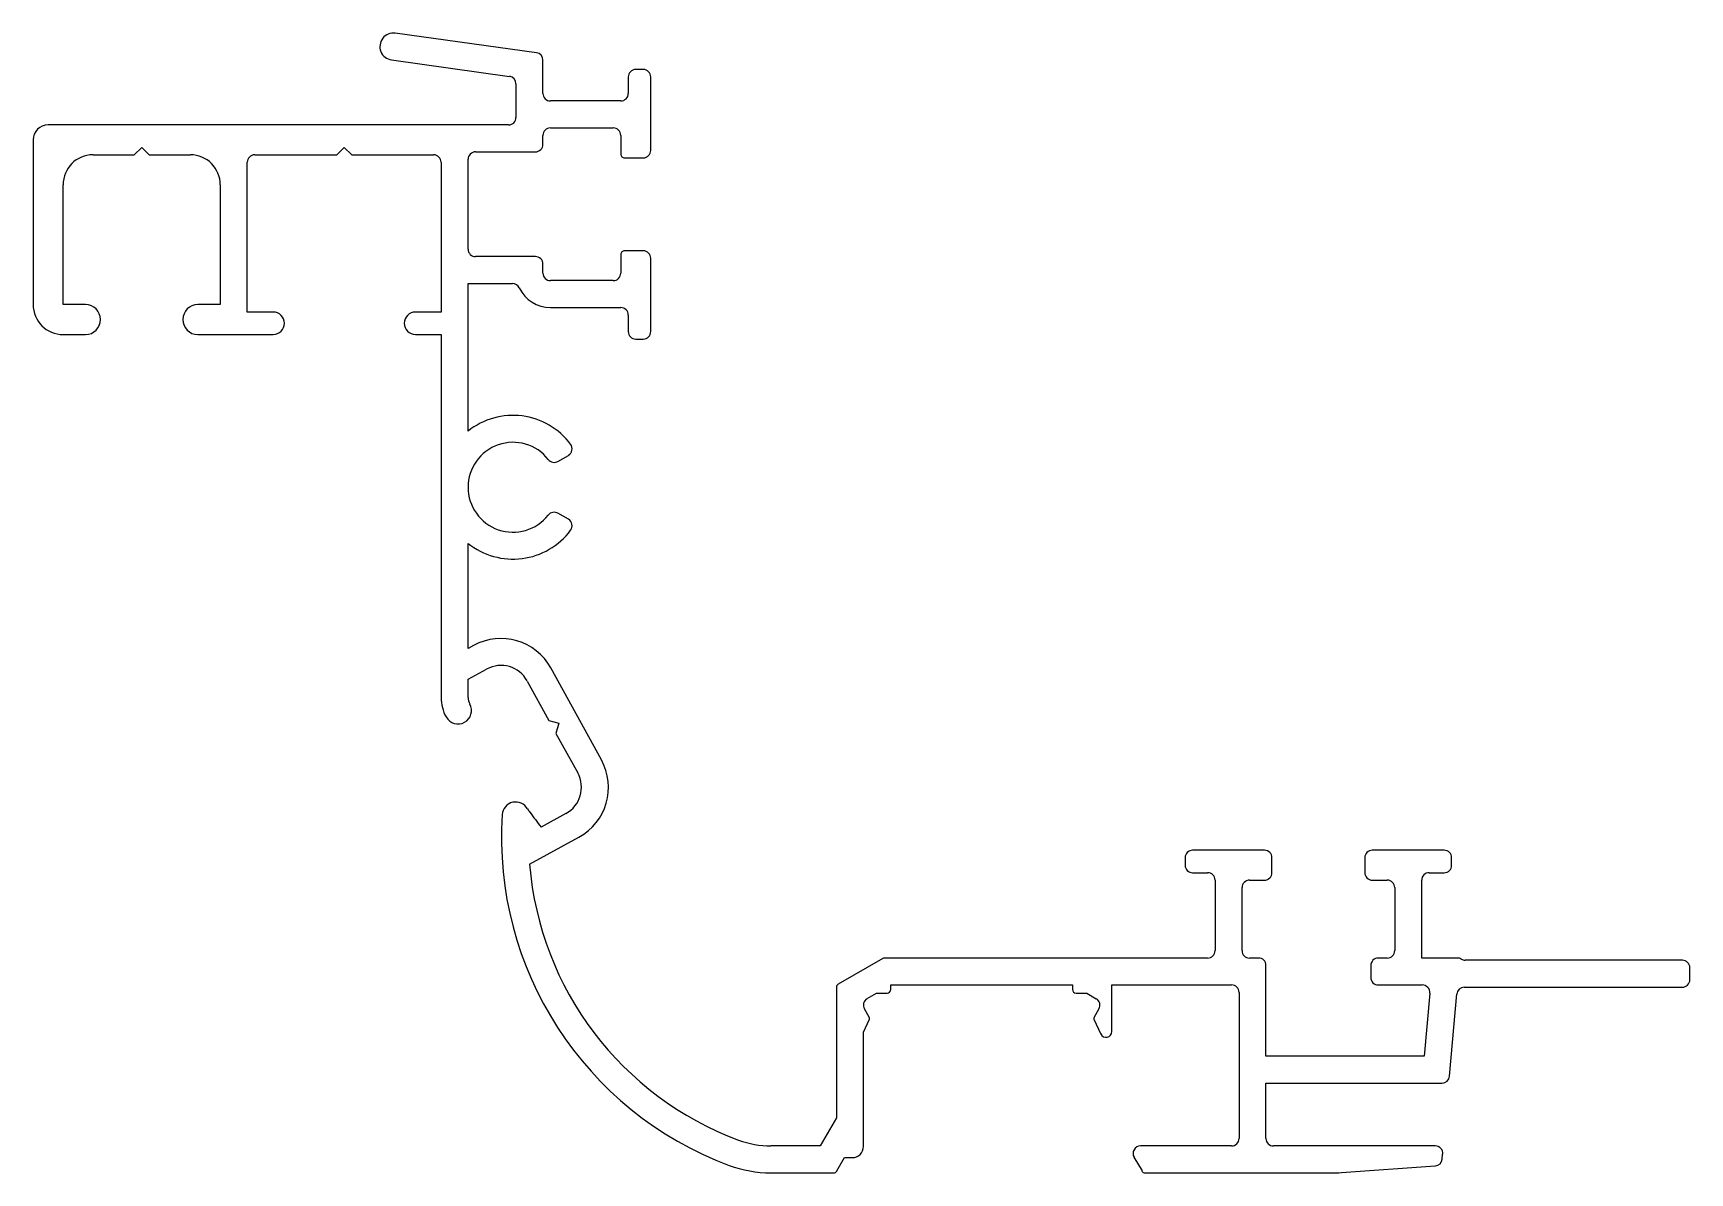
# Model space of a CAD drawing. Extents: x 3010 to 3120, y 1225 to 1301.
import ezdxf

# ---------------------------------------------------------------- set-up
doc = ezdxf.new("R2010")
doc.units = 0
doc.layers.get('0').update_dxf_attribs({"linetype": 'CONTINUOUS'})

msp = doc.modelspace()

# ---------------------------------------------------------------- linework, layer by layer
for p, q in [((3043.33, 1299.96), (3033.9, 1301.27)), ((3033.65, 1299.49), (3041.53, 1298.39)), ((3043.76, 1297.25), (3043.76, 1299.47)), ((3049.46, 1298.35), (3049.46, 1297.25)), ((3050.46, 1298.85), (3049.96, 1298.85)), ((3050.96, 1293.45), (3050.96, 1298.35)), ((3041.96, 1297.9), (3041.96, 1295.65)), ((3048.96, 1296.75), (3044.26, 1296.75)), ((3041.46, 1295.15), (3010.71, 1295.15)), ((3044.26, 1294.95), (3048.46, 1294.95)), ((3009.71, 1294.15), (3009.71, 1283.15)), ((3016.46, 1293.15), (3016.96, 1293.65)), ((3016.96, 1293.65), (3017.46, 1293.15)), ((3029.99, 1293.15), (3030.49, 1293.65)), ((3030.49, 1293.65), (3030.99, 1293.15)), ((3043.76, 1293.85), (3043.76, 1294.45)), ((3048.96, 1294.45), (3048.96, 1293.2)), ((3013.71, 1293.15), (3016.46, 1293.15)), ((3017.46, 1293.15), (3020.21, 1293.15)), ((3024.01, 1282.65), (3024.01, 1292.65)), ((3024.51, 1293.15), (3029.99, 1293.15)), ((3030.99, 1293.15), (3036.46, 1293.15)), ((3036.96, 1292.65), (3036.96, 1282.65)), ((3038.76, 1286.85), (3038.76, 1292.85)), ((3039.26, 1293.35), (3043.26, 1293.35)), ((3049.21, 1292.95), (3050.46, 1292.95)), ((3011.71, 1283.15), (3011.71, 1291.15)), ((3022.21, 1291.15), (3022.21, 1283.15)), ((3043.26, 1286.35), (3039.26, 1286.35)), ((3043.76, 1285.25), (3043.76, 1285.85)), ((3048.96, 1286.49), (3048.96, 1285.25)), ((3050.46, 1286.74), (3049.21, 1286.74)), ((3050.96, 1281.35), (3050.96, 1286.24)), ((3048.46, 1284.75), (3044.26, 1284.75)), ((3038.76, 1274.69), (3038.76, 1284.55)), ((3038.76, 1284.55), (3041.73, 1284.55)), ((3013.21, 1283.15), (3011.71, 1283.15)), ((3022.21, 1283.15), (3020.71, 1283.15)), ((3025.74, 1282.65), (3024.01, 1282.65)), ((3036.96, 1282.65), (3035.24, 1282.65)), ((3044.26, 1282.95), (3048.96, 1282.95)), ((3049.46, 1282.45), (3049.46, 1281.35)), ((3011.71, 1281.15), (3013.21, 1281.15)), ((3020.71, 1281.15), (3025.74, 1281.15)), ((3035.24, 1281.15), (3036.96, 1281.15)), ((3036.96, 1281.15), (3036.96, 1256.91)), ((3049.96, 1280.85), (3050.46, 1280.85)), ((3044.76, 1272.68), (3045.46, 1273.08)), ((3045.46, 1268.81), (3044.76, 1269.21)), ((3038.76, 1260.18), (3038.76, 1267.2)), ((3039.12, 1260.38), (3038.76, 1260.18)), ((3038.76, 1258.13), (3039.99, 1258.8)), ((3038.76, 1256.91), (3038.76, 1258.13)), ((3047.66, 1252.74), (3044.29, 1258.88)), ((3042.71, 1258.01), (3044.15, 1255.38)), ((3044.15, 1255.38), (3044.83, 1255.19)), ((3044.83, 1255.19), (3044.63, 1254.51)), ((3044.63, 1254.51), (3046.08, 1251.88)), ((3045.29, 1249.16), (3043.64, 1248.25)), ((3042.86, 1245.77), (3046.16, 1247.58)), ((3086.65, 1246.21), (3086.65, 1245.71)), ((3091.95, 1246.71), (3087.15, 1246.71)), ((3092.45, 1245.21), (3092.45, 1246.21)), ((3098.65, 1246.21), (3098.65, 1245.21)), ((3103.95, 1246.71), (3099.15, 1246.71)), ((3104.45, 1245.71), (3104.45, 1246.21)), ((3087.15, 1245.21), (3088.15, 1245.21)), ((3102.95, 1245.21), (3103.95, 1245.21)), ((3088.65, 1244.71), (3088.65, 1240.01)), ((3090.45, 1240.01), (3090.45, 1244.21)), ((3090.95, 1244.71), (3091.95, 1244.71)), ((3099.15, 1244.71), (3100.15, 1244.71)), ((3100.65, 1244.21), (3100.65, 1240.01)), ((3102.45, 1239.51), (3102.45, 1244.71)), ((3066.45, 1239.48), (3063.48, 1237.76)), ((3088.15, 1239.51), (3066.58, 1239.51)), ((3091.55, 1239.51), (3090.95, 1239.51)), ((3100.15, 1239.51), (3099.55, 1239.51)), ((3104.83, 1239.51), (3102.45, 1239.51)), ((3119.86, 1239.36), (3105.35, 1239.36)), ((3092.05, 1232.96), (3092.05, 1239.01)), ((3099.05, 1239.01), (3099.05, 1238.21)), ((3120.36, 1238.06), (3120.36, 1238.86)), ((3063.36, 1237.55), (3063.36, 1228.84)), ((3065.41, 1236.8), (3066.04, 1237.16)), ((3066.04, 1237.16), (3066.74, 1237.16)), ((3066.99, 1237.41), (3066.99, 1237.71)), ((3066.99, 1237.71), (3079.12, 1237.71)), ((3079.12, 1237.71), (3079.12, 1237.41)), ((3079.37, 1237.16), (3080.08, 1237.16)), ((3080.08, 1237.16), (3080.71, 1236.79)), ((3081.75, 1234.6), (3081.75, 1237.71)), ((3081.75, 1237.71), (3089.75, 1237.71)), ((3090.25, 1237.21), (3090.25, 1227.46)), ((3099.55, 1237.71), (3102.49, 1237.71)), ((3102.99, 1237.16), (3102.62, 1232.96)), ((3104.31, 1231.62), (3104.79, 1237.11)), ((3105.29, 1237.56), (3119.86, 1237.56)), ((3065.57, 1235.52), (3065.23, 1236.11)), ((3080.89, 1236.11), (3080.55, 1235.52)), ((3065.16, 1234.55), (3065.57, 1235.42)), ((3065.57, 1235.42), (3065.57, 1235.52)), ((3080.55, 1235.52), (3080.55, 1235.42)), ((3080.55, 1235.42), (3081.01, 1234.43)), ((3065.16, 1226.93), (3065.16, 1234.55)), ((3102.62, 1232.96), (3092.05, 1232.96)), ((3092.05, 1227.46), (3092.05, 1231.16)), ((3092.05, 1231.16), (3103.81, 1231.16)), ((3063.36, 1228.84), (3062.28, 1226.96)), ((3062.28, 1226.96), (3058.99, 1226.96)), ((3063.39, 1225.29), (3063.9, 1226.18)), ((3063.9, 1226.18), (3064.41, 1226.18)), ((3083.23, 1226.21), (3083.77, 1225.29)), ((3089.75, 1226.96), (3083.67, 1226.96)), ((3103.36, 1226.96), (3092.55, 1226.96)), ((3103.82, 1226.08), (3103.85, 1226.42)), ((3058.99, 1225.16), (3063.17, 1225.16)), ((3083.98, 1225.16), (3096.39, 1225.16)), ((3097.1, 1225.19), (3103.36, 1225.63))]:
    msp.add_line(p, q)
for centre, radius, start, end in [((3033.77, 1300.38), 0.9, 82.1129, 262.1129), ((3043.26, 1299.47), 0.5, 0, 82.1129), ((3041.46, 1297.9), 0.5, 0, 82.1129), ((3049.96, 1298.35), 0.5, 90, 179.9982), ((3050.46, 1298.35), 0.5, 359.9982, 90), ((3044.26, 1297.25), 0.5, 180, 270.0034), ((3048.96, 1297.25), 0.5, 270.0034, 359.9982), ((3010.71, 1294.15), 1, 90, 180), ((3041.46, 1295.65), 0.5, 270, 360), ((3044.26, 1294.45), 0.5, 90.0034, 180.0034), ((3048.46, 1294.45), 0.5, 359.9979, 90.0034), ((3043.26, 1293.85), 0.5, 269.9979, 0.0034), ((3013.71, 1291.15), 2, 90, 180), ((3020.21, 1291.15), 2, 0, 90), ((3024.51, 1292.65), 0.5, 90, 180), ((3036.46, 1292.65), 0.5, 0, 90), ((3039.26, 1292.85), 0.5, 89.9979, 180.0012), ((3049.21, 1293.2), 0.25, 179.9794, 270.0015), ((3050.46, 1293.45), 0.5, 270.0012, 359.9979), ((3039.26, 1286.85), 0.5, 180.0012, 270.0021), ((3043.26, 1285.85), 0.5, 359.9966, 90.0021), ((3049.21, 1286.49), 0.25, 89.9985, 180.0206), ((3050.46, 1286.24), 0.5, 0.0021, 89.9988), ((3044.26, 1285.25), 0.5, 179.9966, 269.9966), ((3048.46, 1285.25), 0.5, 269.9966, 0.0021), ((3041.73, 1284.05), 0.5, 25.3904, 90.0021), ((3044.26, 1285.25), 2.3, 205.3904, 269.9966), ((3011.71, 1283.15), 2, 180, 270), ((3013.21, 1282.15), 1, 270, 90), ((3020.71, 1282.15), 1, 90, 270), ((3025.74, 1281.9), 0.75, 270, 90), ((3035.24, 1281.9), 0.75, 90, 270), ((3048.96, 1282.45), 0.5, 0.0018, 89.9966), ((3049.96, 1281.35), 0.5, 180.0018, 270), ((3050.46, 1281.35), 0.5, 270, 0.0018), ((3041.76, 1270.95), 4.8, 36.6774, 128.6822), ((3041.76, 1270.95), 3, 38.2132, 321.7868), ((3045.21, 1273.52), 0.5, 300, 36.6774), ((3044.51, 1273.11), 0.5, 218.2132, 300), ((3044.51, 1268.78), 0.5, 60, 141.7868), ((3041.76, 1270.95), 4.8, 231.3178, 323.3226), ((3045.21, 1268.38), 0.5, 323.3226, 60), ((3040.96, 1257.05), 3.8, 28.7939, 118.7939), ((3040.96, 1257.05), 2, 28.7939, 118.7939), ((3039.66, 1256.91), 2.7, 180, 208.7939), ((3038.09, 1256.04), 0.9, 208.7939, 28.7939), ((3039.66, 1256.91), 0.9, 180, 208.7939), ((3044.33, 1250.91), 3.8, 298.7939, 28.7939), ((3044.33, 1250.91), 2, 298.7939, 28.7939), ((3041.94, 1249.03), 0.9, 28.7939, 176.2521), ((3043.52, 1249.9), 0.9, 208.7939, 225.3231), ((3070.57, 1269.33), 34.2, 215.9426, 218.0483), ((3064.36, 1247.56), 23.37, 176.2521, 249.5508), ((3087.15, 1246.21), 0.5, 89.9961, 179.9961), ((3091.95, 1246.21), 0.5, 359.9961, 89.9961), ((3099.15, 1246.21), 0.5, 89.9961, 179.9961), ((3103.95, 1246.21), 0.5, 359.9961, 89.9961), ((3064.36, 1247.56), 21.57, 184.7557, 249.5508), ((3087.15, 1245.71), 0.5, 179.9961, 269.9961), ((3088.15, 1244.71), 0.5, 359.9961, 89.9961), ((3091.95, 1245.21), 0.5, 269.9961, 359.9961), ((3099.15, 1245.21), 0.5, 179.9961, 269.9961), ((3102.95, 1244.71), 0.5, 89.9961, 179.9961), ((3103.95, 1245.71), 0.5, 269.9961, 359.9961), ((3090.95, 1244.21), 0.5, 89.9961, 179.9961), ((3100.15, 1244.21), 0.5, 359.9961, 89.9961), ((3066.58, 1239.26), 0.25, 89.9961, 119.9966), ((3088.15, 1240.01), 0.5, 269.9961, 359.9961), ((3090.95, 1240.01), 0.5, 179.9961, 269.9961), ((3091.55, 1239.01), 0.5, 359.9966, 89.9961), ((3099.55, 1239.01), 0.5, 89.9961, 179.9966), ((3100.15, 1240.01), 0.5, 269.9961, 359.9961), ((3104.83, 1239.01), 0.5, 58.6121, 89.9961), ((3105.35, 1239.86), 0.5, 238.6121, 269.9967), ((3119.86, 1238.86), 0.5, 359.9961, 89.9967), ((3099.55, 1238.21), 0.5, 179.9966, 269.9961), ((3063.61, 1237.55), 0.25, 119.9966, 179.9966), ((3066.74, 1237.41), 0.25, 269.9961, 359.9961), ((3079.37, 1237.41), 0.25, 179.9961, 269.9961), ((3089.75, 1237.21), 0.5, 359.9966, 89.9961), ((3102.49, 1237.21), 0.5, 354.9966, 89.9961), ((3105.29, 1237.06), 0.5, 89.9966, 174.9966), ((3119.86, 1238.06), 0.5, 269.9966, 359.9961), ((3065.66, 1236.36), 0.5, 119.9966, 209.9966), ((3080.46, 1236.36), 0.5, 329.9966, 59.9966), ((3081.37, 1234.6), 0.387, 204.9966, 359.9966), ((3103.81, 1231.66), 0.5, 269.9966, 354.9966), ((3058.99, 1233.16), 6.2, 249.5508, 269.9966), ((3089.75, 1227.46), 0.5, 269.9966, 359.9966), ((3092.55, 1227.46), 0.5, 179.9966, 269.9966), ((3064.41, 1226.93), 0.75, 269.9966, 359.9966), ((3083.67, 1226.46), 0.5, 89.9966, 209.9966), ((3103.36, 1226.46), 0.5, 354.9966, 89.9966), ((3103.33, 1226.13), 0.5, 274.0417, 354.9966), ((3058.99, 1233.16), 8, 249.5508, 269.9966), ((3063.17, 1225.41), 0.25, 269.9966, 329.9966), ((3083.98, 1225.41), 0.25, 209.9966, 269.9966), ((3096.39, 1235.16), 10, 269.9966, 274.0417)]:
    msp.add_arc(centre, radius, start, end)

doc.saveas('drawing.dxf')
